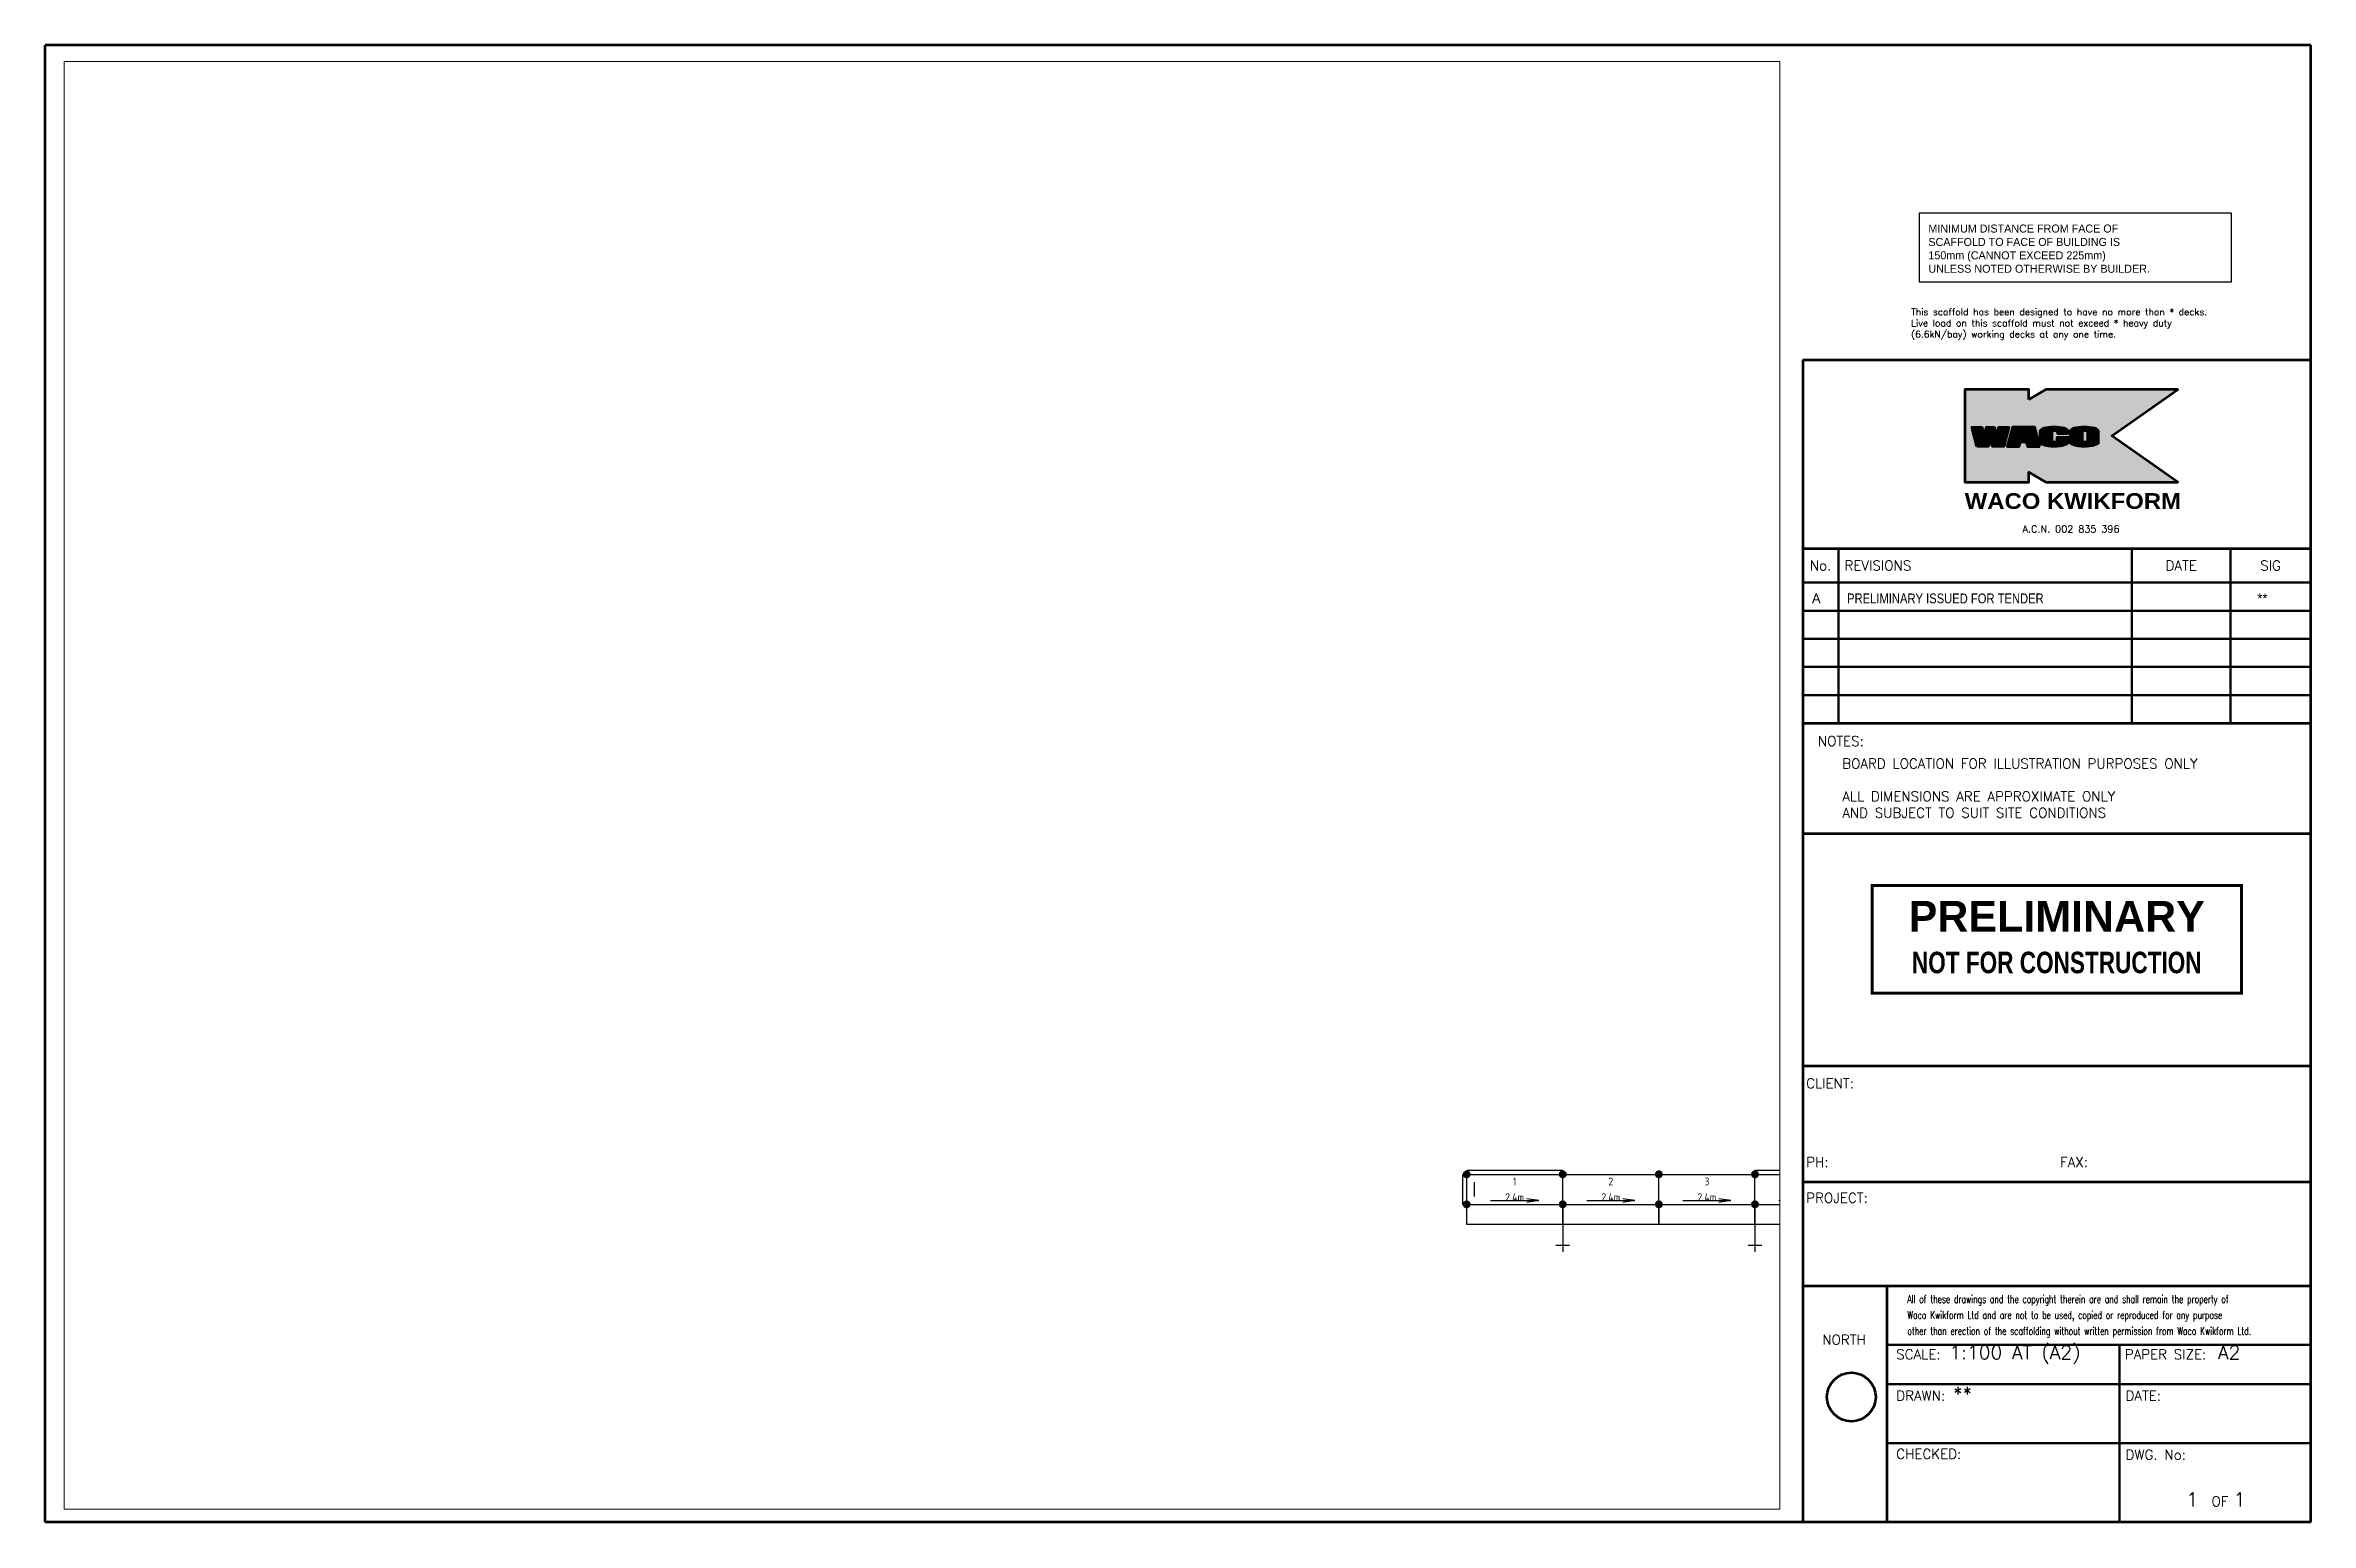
# Paper-space layout 'WACO Kwikform A2 Drawing Sheet No Ledgen' of a CAD drawing. Header units: millimetres. Extents: x 0 to 575, y 0 to 375.
# The model-space entities are those that its viewports show. They can reach past a viewport. Long polylines and large blocks are cut down to what shows.
import ezdxf
from ezdxf.enums import TextEntityAlignment as Align

# ---------------------------------------------------------------- set-up
doc = ezdxf.new("R2010")
doc.units = ezdxf.units.MM
doc.linetypes.add('KwikScaf_DASHED', pattern=[3.75, 2.5, -1.25])
doc.linetypes.add('KwikScaf_Line', pattern=[1, 1, 0])
doc.layers.get('0').update_dxf_attribs({"linetype": 'CONTINUOUS'})
for name, color, linetype in [('DISTANCE', 3, 'CONTINUOUS'), ('KwikScaf Schematic', 7, 'CONTINUOUS'), ('PRELIMINARY', 7, 'CONTINUOUS'), ('RED', 8, 'CONTINUOUS')]:
    doc.layers.add(name, color=color, linetype=linetype)
for name, color, linetype, lineweight in [('Sheet 018', 10, 'CONTINUOUS', 18), ('Sheet 025', 7, 'CONTINUOUS', 25), ('Sheet 035', 5, 'CONTINUOUS', 35), ('Sheet 050', 130, 'CONTINUOUS', 50), ('Sheet 070', 180, 'CONTINUOUS', 70)]:
    doc.layers.add(name, color=color, linetype=linetype, lineweight=lineweight)
doc.layers.add('Viewport', color=7, linetype='CONTINUOUS', plot=False)
doc.styles.add('ARCH', font='archd.shx', dxfattribs={"height": 250})
doc.styles.add('KwikScaf ISO', font='isocp.shx')
doc.styles.add('ROMANS', font='romans')
doc.styles.add('STAMP', font='ARIALBD.TTF')
doc.styles.add('WACO', font='ariblk.TTF')
pattern_1 = [(0, (0, 0), (0, 0.174625), [0.127, -0.047625]), (90, (0, 0), (-0.174625, 1e-17), [0.127, -0.047625])]

# ---------------------------------------------------------------- blocks, each defined once
blk = doc.blocks.new('REVDES')
at = {"style": 'ARCH'}
for tag, p in [('01', (2.31, 1.87)), ('03', (87.68, 1.87)), ('04', (115.37, 1.87))]:
    blk.add_attdef(tag, p, '', height=2.5, dxfattribs=at)
at = {"style": 'ARCH', "width": 0.85}
blk.add_attdef('02', (11.25, 1.87), '', height=2.5, dxfattribs=at)
blk = doc.blocks.new('PREL')
at = {"layer": 'RED', "const_width": 100}
blk.add_lwpolyline([(6000, 1750), (-6000, 1750), (-6000, -1750), (6000, -1750)], close=True, dxfattribs=at)
at = {"layer": 'RED', "style": 'STAMP'}
blk.add_text('PRELIMINARY', height=1000, dxfattribs=at).set_placement((0, 750), align=Align.MIDDLE)
at = {"layer": 'RED', "style": 'STAMP', "width": 0.75}
blk.add_text('NOT FOR CONSTRUCTION', height=700, dxfattribs=at).set_placement((0, -750), align=Align.MIDDLE)
blk = doc.blocks.new('REVISED TITLE')
at = {"layer": 'Sheet 025', "style": 'ROMANS'}
for s, p in [('CLIENT:', (-128.05, 110.15)), ('PH:', (-128.05, 90.15)), ('FAX:', (-63.6, 90.15)), ('PROJECT:', (-128.05, 81.06)), ('SCALE:', (-105.19, 41.33)), ('PAPER SIZE:', (-47.19, 41.33)), ('DRAWN:', (-105.19, 30.85)), ('DATE:', (-46.99, 30.85)), ('CHECKED:', (-105.19, 16.04)), ('DWG. No:', (-46.99, 15.86)), ('OF', (-25.18, 3.98))]:
    blk.add_text(s, height=2.5, dxfattribs=at).set_placement(p)
at = {"layer": 'Sheet 035', "style": 'ROMANS'}
for tag, p in [('CLIENT_CONTACT', (-110.61, 110.15)), ('ADDRESS_STREET', (-110.61, 100.15)), ('COMPANY', (-110.61, 105.15)), ('CITY', (-110.61, 95.15)), ('PHONE_NO.', (-110.61, 90.15)), ('FAX_NO.', (-46.16, 90.15)), ('PROJECT_TITLE:', (-110.61, 81.06)), ('PROJECT_DESCRIPTION', (-110.61, 76.06)), ('PROJECT_DESCRIPTION_2', (-110.61, 71.06)), ('PROJECT_DESCRIPTION_3', (-110.61, 66.06)), ('PROJECT_DESCRIPTION_4', (-110.61, 61.06)), ('SCALE', (-91.76, 41.33)), ('PAPER_SIZE', (-23.56, 41.33)), ('DRAFTSMAN', (-90.76, 30.85)), ('DATE', (-35.55, 30.85)), ('DWG_NO', (-46.15, 9.93))]:
    blk.add_attdef(tag, p, '', height=3.5, dxfattribs=at)
for tag, p in [('PAGE_NO.', (-30.05, 3.98)), ('OF_PAGES.', (-18.05, 3.98))]:
    blk.add_attdef(tag, text='', height=3.5, dxfattribs=at).set_placement(p, align=Align.CENTER)

msp = doc.modelspace()

# ---------------------------------------------------------------- linework, layer by layer
at = {"layer": 'KwikScaf Schematic', "color": 3, "linetype": 'KwikScaf_DASHED'}
for p, q in [((44145, 6874), (44145, 7636)), ((46684, 7736), (44245, 7736)), ((54001, 7736), (51562, 7736)), ((44445, 7074), (44445, 7436))]:
    msp.add_line(p, q, dxfattribs=at)
at = {"layer": 'KwikScaf Schematic', "color": 3, "linetype": 'KwikScaf_Line'}
for p, q in [((44245, 7636), (46684, 7636)), ((44245, 6874), (44245, 7636)), ((46684, 6874), (46684, 7636)), ((46684, 7636), (49123, 7636)), ((49123, 6874), (49123, 7636)), ((49123, 7636), (51562, 7636)), ((51562, 6874), (51562, 7636)), ((51562, 7636), (54001, 7636)), ((44854, 6970), (46074, 6970)), ((46074, 6970), (45769, 7017)), ((46074, 6970), (45769, 6922)), ((47293, 6970), (48513, 6970)), ((48513, 6970), (48208, 7017)), ((48513, 6970), (48208, 6922)), ((49732, 6970), (50952, 6970)), ((50952, 6970), (50647, 7017)), ((50952, 6970), (50647, 6922)), ((52171, 6970), (53391, 6970)), ((44245, 6874), (46684, 6874)), ((44245, 6366), (44245, 6874)), ((46684, 6366), (44245, 6366)), ((46684, 6874), (46684, 6366)), ((46684, 6874), (49123, 6874)), ((46684, 6366), (46684, 6874)), ((46684, 6366), (46684, 5666)), ((49123, 6366), (46684, 6366)), ((49123, 6874), (49123, 6366)), ((49123, 6874), (51562, 6874)), ((49123, 6366), (49123, 6874)), ((51562, 6366), (49123, 6366)), ((51562, 6874), (51562, 6366)), ((51562, 6874), (54001, 6874)), ((51562, 6366), (51562, 6874)), ((51562, 6366), (51562, 5666)), ((54001, 6366), (51562, 6366)), ((46509, 5841), (46859, 5841)), ((51387, 5841), (51737, 5841))]:
    msp.add_line(p, q, dxfattribs=at)
for points in [[(44245, 7686, 100, 100, -0.198912), (44280, 7672, 100, 100, -0.198912), (44295, 7636, 100, 100, -0.198912), (44280, 7601, 100, 100, -0.198912), (44245, 7586, 100, 100, -0.198912), (44209, 7601, 100, 100, -0.198912), (44195, 7636, 100, 100, -0.198912), (44209, 7672, 100, 100, -0.198912)], [(46684, 7686, 100, 100, -0.198912), (46719, 7672, 100, 100, -0.198912), (46734, 7636, 100, 100, -0.198912), (46719, 7601, 100, 100, -0.198912), (46684, 7586, 100, 100, -0.198912), (46648, 7601, 100, 100, -0.198912), (46634, 7636, 100, 100, -0.198912), (46648, 7672, 100, 100, -0.198912)], [(46684, 7686, 100, 100, -0.198912), (46719, 7672, 100, 100, -0.198912), (46734, 7636, 100, 100, -0.198912), (46719, 7601, 100, 100, -0.198912), (46684, 7586, 100, 100, -0.198912), (46648, 7601, 100, 100, -0.198912), (46634, 7636, 100, 100, -0.198912), (46648, 7672, 100, 100, -0.198912)], [(49123, 7686, 100, 100, -0.198912), (49158, 7672, 100, 100, -0.198912), (49173, 7636, 100, 100, -0.198912), (49158, 7601, 100, 100, -0.198912), (49123, 7586, 100, 100, -0.198912), (49087, 7601, 100, 100, -0.198912), (49073, 7636, 100, 100, -0.198912), (49087, 7672, 100, 100, -0.198912)], [(49123, 7686, 100, 100, -0.198912), (49158, 7672, 100, 100, -0.198912), (49173, 7636, 100, 100, -0.198912), (49158, 7601, 100, 100, -0.198912), (49123, 7586, 100, 100, -0.198912), (49087, 7601, 100, 100, -0.198912), (49073, 7636, 100, 100, -0.198912), (49087, 7672, 100, 100, -0.198912)], [(51562, 7686, 100, 100, -0.198912), (51597, 7672, 100, 100, -0.198912), (51612, 7636, 100, 100, -0.198912), (51597, 7601, 100, 100, -0.198912), (51562, 7586, 100, 100, -0.198912), (51526, 7601, 100, 100, -0.198912), (51512, 7636, 100, 100, -0.198912), (51526, 7672, 100, 100, -0.198912)], [(51562, 7686, 100, 100, -0.198912), (51597, 7672, 100, 100, -0.198912), (51612, 7636, 100, 100, -0.198912), (51597, 7601, 100, 100, -0.198912), (51562, 7586, 100, 100, -0.198912), (51526, 7601, 100, 100, -0.198912), (51512, 7636, 100, 100, -0.198912), (51526, 7672, 100, 100, -0.198912)], [(46684, 6924, 100, 100, -0.198912), (46719, 6910, 100, 100, -0.198912), (46734, 6874, 100, 100, -0.198912), (46719, 6839, 100, 100, -0.198912), (46684, 6824, 100, 100, -0.198912), (46648, 6839, 100, 100, -0.198912), (46634, 6874, 100, 100, -0.198912), (46648, 6910, 100, 100, -0.198912)], [(49123, 6924, 100, 100, -0.198912), (49158, 6910, 100, 100, -0.198912), (49173, 6874, 100, 100, -0.198912), (49158, 6839, 100, 100, -0.198912), (49123, 6824, 100, 100, -0.198912), (49087, 6839, 100, 100, -0.198912), (49073, 6874, 100, 100, -0.198912), (49087, 6910, 100, 100, -0.198912)], [(51562, 6924, 100, 100, -0.198912), (51597, 6910, 100, 100, -0.198912), (51612, 6874, 100, 100, -0.198912), (51597, 6839, 100, 100, -0.198912), (51562, 6824, 100, 100, -0.198912), (51526, 6839, 100, 100, -0.198912), (51512, 6874, 100, 100, -0.198912), (51526, 6910, 100, 100, -0.198912)]]:
    msp.add_lwpolyline(points, format="xyseb", close=True, dxfattribs=at)
at = {"layer": 'KwikScaf Schematic', "color": 3, "linetype": 'KwikScaf_Line', "const_width": 100}
for points in [[(44245, 6924, -0.198912), (44280, 6910, -0.198912), (44295, 6874, -0.198912), (44280, 6839, -0.198912), (44245, 6824, -0.198912), (44209, 6839, -0.198912), (44195, 6874, -0.198912), (44209, 6910, -0.198912)], [(46684, 6924, -0.198912), (46719, 6910, -0.198912), (46734, 6874, -0.198912), (46719, 6839, -0.198912), (46684, 6824, -0.198912), (46648, 6839, -0.198912), (46634, 6874, -0.198912), (46648, 6910, -0.198912)], [(49123, 6924, -0.198912), (49158, 6910, -0.198912), (49173, 6874, -0.198912), (49158, 6839, -0.198912), (49123, 6824, -0.198912), (49087, 6839, -0.198912), (49073, 6874, -0.198912), (49087, 6910, -0.198912)], [(51562, 6924, -0.198912), (51597, 6910, -0.198912), (51612, 6874, -0.198912), (51597, 6839, -0.198912), (51562, 6824, -0.198912), (51526, 6839, -0.198912), (51512, 6874, -0.198912), (51526, 6910, -0.198912)]]:
    msp.add_lwpolyline(points, format="xyb", close=True, dxfattribs=at)

# ---------------------------------------------------------------- texts
at = {"layer": 'KwikScaf Schematic', "style": 'KwikScaf ISO'}
for s, p in [('1', (45464, 7455)), ('2', (47903, 7455)), ('3', (50342, 7455)), ('2.4m', (45464, 7055)), ('2.4m', (47903, 7055)), ('2.4m', (50342, 7055))]:
    msp.add_text(s, height=200, dxfattribs=at).set_placement(p, align=Align.MIDDLE_CENTER)

psp = doc.layouts.new('WACO Kwikform A2 Drawing Sheet No Ledgen')

# ---------------------------------------------------------------- hatches: boundary and pattern name
h = psp.add_hatch()
h.set_pattern_fill('ANGLE', color=140, scale=0.025, style=0)
h.set_pattern_definition(pattern_1)
h.paths.add_polyline_path([(493.69, 275.27), (494.27, 273.1), (497.09, 273.1), (498.42, 278.06), (495.82, 278.06), (495.23, 275.87), (494.64, 278.06), (492.73, 278.06), (492.14, 275.87), (491.55, 278.06), (488.96, 278.06), (490.29, 273.1), (493.11, 273.1)])
h = psp.add_hatch()
h.set_pattern_fill('ANGLE', color=140, scale=0.025, style=0)
h.set_pattern_definition(pattern_1)
h.paths.add_polyline_path([(504.96, 278.06), (499.32, 278.06), (497.99, 273.1), (501.01, 273.1), (501.33, 274.31), (502.79, 274.31), (503.11, 273.1), (506.29, 273.1)])
h.paths.add_polyline_path([(502.14, 276.71), (502.6, 274.99), (501.68, 274.99)], flags=16)
h = psp.add_hatch()
h.set_pattern_fill('ANGLE', color=140, scale=0.025, style=0)
h.set_pattern_definition(pattern_1)
edge = h.paths.add_edge_path()
edge.add_ellipse((509.97, 276.84), major_axis=(-0.658, 0), ratio=0.455652, start_angle=180, end_angle=360, ccw=False)
edge.add_line((510.63, 276.84), (510.63, 276.42))
edge.add_line((510.63, 276.42), (513.49, 276.42))
edge.add_line((513.49, 276.42), (513.49, 276.96))
edge.add_ellipse((509.88, 276.96), major_axis=(-3.61, 0), ratio=0.304653, start_angle=180, end_angle=360)
edge.add_line((506.27, 276.96), (506.27, 274.2))
edge.add_ellipse((509.88, 274.2), major_axis=(-3.61, 0), ratio=0.304653, start_angle=0, end_angle=180)
edge.add_line((513.49, 274.2), (513.49, 275.5))
edge.add_line((513.49, 275.5), (510.63, 275.5))
edge.add_line((510.63, 275.5), (510.63, 274.44))
edge.add_ellipse((509.97, 274.48), major_axis=(-0.658, 0), ratio=0.455652, start_angle=0, end_angle=180, ccw=False)
edge.add_line((509.31, 274.48), (509.31, 276.88))
h = psp.add_hatch()
h.set_pattern_fill('ANGLE', color=140, scale=0.025, style=0)
h.set_pattern_definition(pattern_1)
edge = h.paths.add_edge_path()
edge.add_ellipse((517.56, 276.96), major_axis=(-3.61, 0), ratio=0.304653, start_angle=180, end_angle=360)
edge.add_line((513.95, 276.96), (513.95, 274.2))
edge.add_ellipse((517.56, 274.2), major_axis=(-3.61, 0), ratio=0.304653, start_angle=0, end_angle=180)
edge.add_line((521.17, 274.2), (521.17, 276.96))
edge = h.paths.add_edge_path(flags=16)
edge.add_ellipse((517.65, 276.84), major_axis=(-0.658, 0), ratio=0.455652, start_angle=180, end_angle=360, ccw=False)
edge.add_line((518.31, 276.84), (518.31, 274.44))
edge.add_ellipse((517.65, 274.48), major_axis=(-0.658, 0), ratio=0.455652, start_angle=0, end_angle=180, ccw=False)
edge.add_line((517, 274.48), (517, 276.88))
at = {"layer": 'Sheet 070'}
h = psp.add_hatch(color=51, dxfattribs=at)
h.paths.add_polyline_path([(501.68, 274.99), (502.6, 274.99), (502.14, 276.71)], flags=0)
h.paths.add_polyline_path([(506.29, 273.1), (504.96, 278.06), (499.32, 278.06), (497.99, 273.1), (501.01, 273.1), (501.33, 274.31), (502.79, 274.31), (503.11, 273.1)], flags=16)
h.paths.add_polyline_path([(490.29, 273.1), (488.96, 278.06), (491.55, 278.06), (492.14, 275.87), (492.73, 278.06), (494.64, 278.06), (495.23, 275.87), (495.82, 278.06), (498.42, 278.06), (497.09, 273.1), (494.27, 273.1), (493.69, 275.27), (493.11, 273.1)], flags=16)
h.paths.add_polyline_path([(503.44, 285.06), (503.44, 287.56), (487.19, 287.56), (487.19, 264.06), (503.44, 264.06), (503.44, 266.56), (507.77, 264.06), (541.27, 264.06), (524.49, 275.81), (541.27, 287.56), (507.77, 287.56)])
edge = h.paths.add_edge_path(flags=16)
edge.add_line((510.63, 274.48), (510.63, 275.5))
edge.add_line((510.63, 275.5), (513.49, 275.5))
edge.add_line((513.49, 275.5), (513.49, 274.2))
edge.add_ellipse((509.88, 274.2), major_axis=(-3.61, 0), ratio=0.304653, start_angle=0, end_angle=180, ccw=False)
edge.add_line((506.27, 274.2), (506.27, 276.96))
edge.add_ellipse((509.88, 276.96), major_axis=(-3.61, 0), ratio=0.304653, start_angle=180, end_angle=360, ccw=False)
edge.add_line((513.49, 276.96), (513.49, 276.42))
edge.add_line((513.49, 276.42), (510.63, 276.42))
edge.add_line((510.63, 276.42), (510.63, 276.84))
edge.add_ellipse((509.97, 276.84), major_axis=(-0.658, 0), ratio=0.455652, start_angle=180, end_angle=360)
edge.add_line((509.31, 276.84), (509.31, 274.48))
edge.add_ellipse((509.97, 274.48), major_axis=(-0.658, 0), ratio=0.455652, start_angle=0, end_angle=180)
edge = h.paths.add_edge_path(flags=16)
edge.add_ellipse((517.56, 274.2), major_axis=(-3.61, 0), ratio=0.304653, start_angle=0, end_angle=180, ccw=False)
edge.add_line((513.95, 274.2), (513.95, 276.96))
edge.add_ellipse((517.56, 276.96), major_axis=(-3.61, 0), ratio=0.304653, start_angle=180, end_angle=360, ccw=False)
edge.add_line((521.17, 276.96), (521.17, 274.2))
edge = h.paths.add_edge_path(flags=0)
edge.add_line((517, 276.84), (517, 274.48))
edge.add_ellipse((517.65, 274.48), major_axis=(-0.658, 0), ratio=0.455652, start_angle=0, end_angle=180)
edge.add_line((518.31, 274.48), (518.31, 276.84))
edge.add_ellipse((517.65, 276.84), major_axis=(-0.658, 0), ratio=0.455652, start_angle=180, end_angle=360)

# ---------------------------------------------------------------- linework, layer by layer
at = {"layer": 'DISTANCE'}
psp.add_lwpolyline([(475.65, 314.96), (554.86, 314.96), (554.86, 332.4), (475.65, 332.4)], close=True, dxfattribs=at)
at = {"layer": 'Sheet 050', "color": 7}
for p, q in [((455.13, 202.86), (455.13, 247.24)), ((529.64, 202.86), (529.64, 247.24)), ((554.64, 202.86), (554.64, 247.24)), ((446.08, 238.56), (575, 238.56)), ((446.08, 231.42), (575, 231.42)), ((446.08, 224.28), (575, 224.28)), ((446.08, 217.14), (575, 217.14)), ((446.08, 210), (575, 210)), ((467.54, 45), (575, 45)), ((526.5, 0), (526.5, 45)), ((467.54, 35), (575, 35)), ((467.54, 20), (575, 20))]:
    psp.add_line(p, q, dxfattribs=at)
at = {"layer": 'Sheet 070', "color": 7}
for p, q in [((575, 375), (0, 375)), ((0, 0), (0, 375)), ((575, 0), (575, 375)), ((446.08, 295.14), (575, 295.14)), ((446.08, 295.14), (446.08, 0)), ((446.08, 247.24), (575, 247.24)), ((446.08, 202.86), (575, 202.86)), ((446.08, 174.81), (575, 174.81)), ((446.1, 115.87), (575, 115.87)), ((446.1, 86.35), (575, 86.35)), ((446.08, 60), (575, 60)), ((467.54, -0.18), (467.54, 59.82)), ((575, 0), (0, 0))]:
    psp.add_line(p, q, dxfattribs=at)
at = {"layer": 'Sheet 070'}
for p, q in [((506.27, 276.96), (506.27, 274.2)), ((509.31, 276.84), (509.31, 274.48)), ((510.63, 276.84), (510.63, 276.42)), ((510.63, 276.42), (513.49, 276.42)), ((513.49, 276.42), (513.49, 276.96)), ((513.95, 276.96), (513.95, 274.2)), ((517, 276.84), (517, 274.48)), ((518.31, 276.84), (518.31, 274.48)), ((521.17, 274.2), (521.17, 276.96))]:
    psp.add_line(p, q, dxfattribs=at)
at = {"layer": 'Sheet 070', "color": 7}
psp.add_lwpolyline([(503.44, 285.06), (503.44, 287.56), (487.19, 287.56), (487.19, 264.06), (503.44, 264.06), (503.44, 266.56), (507.77, 264.06), (541.27, 264.06), (524.49, 275.81), (541.27, 287.56), (507.77, 287.56)], close=True, dxfattribs=at)
at = {"layer": 'Sheet 070'}
for points in [[(490.29, 273.1), (488.96, 278.06), (491.55, 278.06), (492.14, 275.87), (492.73, 278.06), (494.64, 278.06), (495.23, 275.87), (495.82, 278.06), (498.42, 278.06), (497.09, 273.1), (494.27, 273.1), (493.69, 275.27), (493.11, 273.1), (490.29, 273.1)], [(506.29, 273.1), (504.96, 278.06), (499.32, 278.06), (497.99, 273.1), (501.01, 273.1), (501.33, 274.31), (502.79, 274.31), (503.11, 273.1)], [(501.68, 274.99), (502.6, 274.99), (502.14, 276.71)]]:
    psp.add_lwpolyline(points, close=True, dxfattribs=at)
psp.add_lwpolyline([(510.63, 274.48), (510.63, 275.5), (513.49, 275.5), (513.49, 274.2)], dxfattribs=at)
at = {"layer": 'Sheet 070', "color": 7}
psp.add_circle((458.41, 31.74), 6.19, dxfattribs=at)
at = {"layer": 'Sheet 070'}
for centre, major_axis, ratio in [((509.88, 276.96), (-3.61, 0), 0.304653), ((509.97, 276.84), (-0.658, 0), 0.455652), ((517.56, 276.96), (-3.61, 0), 0.304653), ((517.65, 276.84), (-0.658, 0), 0.455652)]:
    psp.add_ellipse(centre, major_axis=major_axis, ratio=ratio, start_param=3.141593, end_param=6.283185, dxfattribs=at)
at = {"layer": 'Sheet 070', "extrusion": (0, 0, -1)}
for centre, major_axis, ratio in [((509.88, 274.2), (-3.61, 0), 0.304653), ((509.97, 274.48), (-0.658, 0), 0.455652), ((517.56, 274.2), (-3.61, 0), 0.304653), ((517.65, 274.48), (-0.658, 0), 0.455652)]:
    psp.add_ellipse(centre, major_axis=major_axis, ratio=ratio, start_param=3.141593, end_param=6.283185, dxfattribs=at)

# ---------------------------------------------------------------- block references
at = {"color": 7}
ref = psp.add_blockref('REVDES', (446.08, 231.42), dxfattribs=at)
ref.add_attrib('01', 'A', (448.39, 233.29), dxfattribs={"height": 2.5, "style": 'ARCH'})
ref.add_attrib('02', 'PRELIMINARY ISSUED FOR TENDER', (457.33, 233.29), dxfattribs={"height": 2.5, "style": 'ARCH', "width": 0.85})
ref.add_attrib('04', '**', (561.45, 233.29), dxfattribs={"height": 2.5, "style": 'ARCH'})
psp.add_blockref('REVISED TITLE', (575, 0)).add_auto_attribs({'SCALE': '1:100 AT (A2)', 'PAPER_SIZE': 'A2', 'DRAFTSMAN': '**', 'PAGE_NO.': '1', 'OF_PAGES.': '1'})
at = {"layer": 'PRELIMINARY', "xscale": 0.0078125, "yscale": 0.0078125, "zscale": 0.0078125}
psp.add_blockref('PREL', (510.54, 147.95), dxfattribs=at)

# ---------------------------------------------------------------- texts
at = {"layer": 'DISTANCE', "style": 'ARCH'}
for s, p in [('MINIMUM DISTANCE FROM FACE OF ', (477.96, 327.44)), ('SCAFFOLD TO FACE OF BUILDING IS', (477.96, 324.04)), ('150mm (CANNOT EXCEED 225mm) ', (477.96, 320.64)), ('UNLESS NOTED OTHERWISE BY BUILDER.', (477.96, 317.24))]:
    psp.add_text(s, height=2.04, dxfattribs=at).set_placement(p)
at = {"layer": 'Sheet 018', "color": 7, "style": 'WACO', "width": 0.982356}
psp.add_text('WACO KWIKFORM', height=4, dxfattribs=at).set_placement((487.19, 257.27), (542.08, 257.27), align=Align.FIT)
at = {"layer": 'Sheet 018', "color": 7, "style": 'ROMANS'}
psp.add_text('A.C.N. 002 835 396', height=1.8, dxfattribs=at).set_placement((514.18, 251.28), align=Align.CENTER)
at = {"layer": 'Sheet 018', "color": 7, "style": 'ROMANS', "width": 0.7}
for s, p in [('All of these drawings and the copyright therein are and shall remain the property of ', (472.64, 55.61)), ('Waco Kwikform Ltd and are not to be used, copied or reproduced for any purpose ', (472.64, 51.57)), ('other than erection of the scaffolding without written permission from Waco Kwikform Ltd.', (472.64, 47.52))]:
    psp.add_text(s, height=2, dxfattribs=at).set_placement(p)
at = {"layer": 'Sheet 018', "color": 7, "insert": (473.59, 308.15), "char_height": 1.6999, "width": 95.7239, "attachment_point": 1, "style": 'ROMANS'}
psp.add_mtext('This scaffold has been designed to have no more than * decks.\\PLive load on this scaffold must not exceed * heavy duty \\P(6.6kN/bay) working decks at any one time.', dxfattribs=at)
at = {"layer": 'Sheet 025', "color": 7, "style": 'ROMANS'}
for s, p in [('No.', (450.6, 242.9)), ('DATE', (542.14, 242.9)), ('SIG', (564.82, 242.9))]:
    psp.add_text(s, height=2.5, dxfattribs=at).set_placement(p, align=Align.MIDDLE_CENTER)
psp.add_text('REVISIONS', height=2.5, dxfattribs=at).set_placement((456.69, 242.9), align=Align.MIDDLE_LEFT)
psp.add_text('NOTES:', height=2.5, dxfattribs=at).set_placement((449.89, 197.05))
at = {"layer": 'Sheet 025', "style": 'ROMANS'}
psp.add_text('NORTH', height=2.5, dxfattribs=at).set_placement((451.04, 45.07))
at = {"layer": 'Sheet 025', "color": 7, "insert": (456.1, 193.85), "char_height": 2.5, "width": 104.1343, "attachment_point": 1, "style": 'ROMANS'}
psp.add_mtext('BOARD LOCATION FOR ILLUSTRATION PURPOSES ONLY\\P\\PALL DIMENSIONS ARE APPROXIMATE ONLY\\PAND SUBJECT TO SUIT SITE CONDITIONS', dxfattribs=at)

# ---------------------------------------------------------------- viewports
at = {"layer": 'Viewport', "color": 7}
psp.add_viewport(center=(222.53, 187.07), size=(435.45, 367.5439), view_center_point=(30420.99, 17514.69), view_height=36754.3866, dxfattribs=at)

doc.saveas('drawing.dxf')
